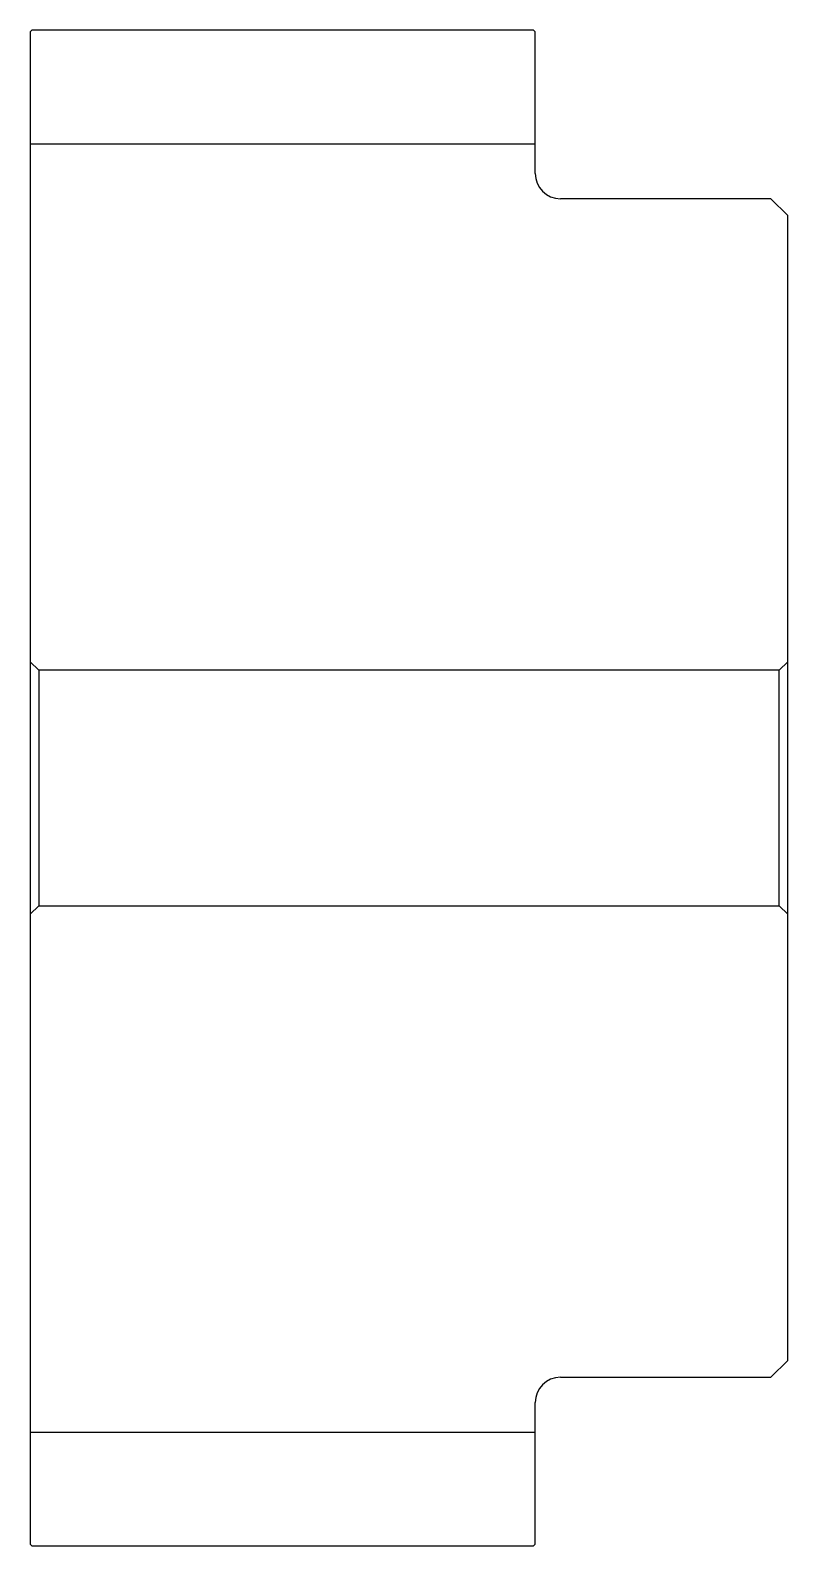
# Model space of a CAD drawing. Header units: metres. Extents: x 202.5 to 247.5, y 158.8 to 248.8.
import ezdxf

# ---------------------------------------------------------------- set-up
doc = ezdxf.new("R2010")
doc.units = ezdxf.units.M

msp = doc.modelspace()

# ---------------------------------------------------------------- linework, layer by layer
at = {"color": 4}
for p, q in [((202.5, 242), (232.5, 242)), ((203, 210.75), (203, 196.75)), ((247, 210.75), (247.5, 211.25)), ((247, 196.75), (247.5, 196.25)), ((202.5, 165.5), (232.5, 165.5))]:
    msp.add_line(p, q, dxfattribs=at)
for points in [[(232.5, 240.25), (232.5, 248.649994), (232.399994, 248.75), (202.600006, 248.75), (202.5, 248.649994), (202.5, 196.25)], [(234, 168.75), (246.5, 168.75), (247.5, 169.75), (247.5, 237.75), (246.5, 238.75), (234, 238.75)], [(202.5, 196.25), (203, 196.75), (247, 196.75), (247, 210.75), (203, 210.75), (202.5, 211.25)], [(202.5, 196.25), (202.5, 158.850006), (202.600006, 158.75), (232.399994, 158.75), (232.5, 158.850006), (232.5, 167.25)]]:
    msp.add_lwpolyline(points, dxfattribs=at)
for centre, start, end in [((234, 240.25), 180, 270), ((234, 167.25), 90, 180)]:
    msp.add_arc(centre, 1.5, start, end, dxfattribs=at)

doc.saveas('drawing.dxf')
